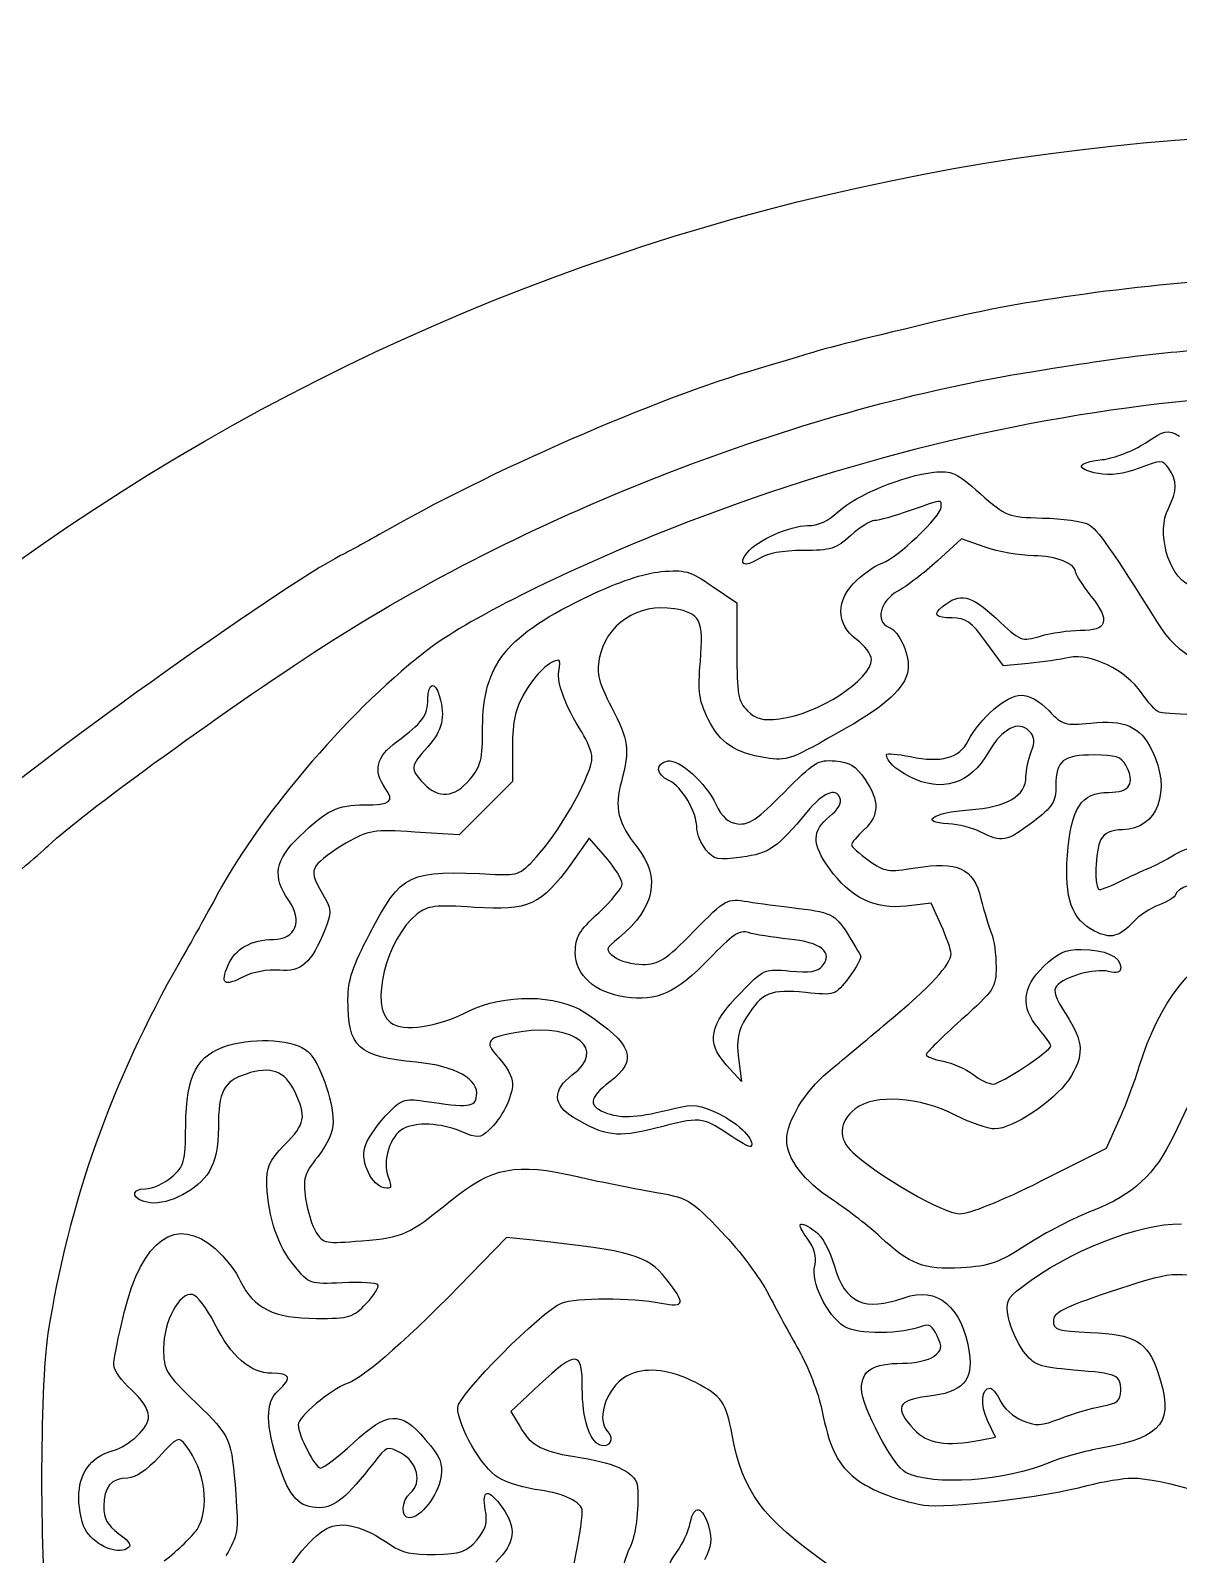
# Model space of a CAD drawing. Extents: x 0 to 136, y -3 to 123.
# Drawn here: x 36.89 to 63.67, y 87.05 to 122.6 of the extents above; entities that cross this region are included whole.
import ezdxf

# ---------------------------------------------------------------- set-up
doc = ezdxf.new("R2010")
doc.units = 0
doc.layers.add('Calque_1', color=7, linetype='CONTINUOUS')

msp = doc.modelspace()

# ---------------------------------------------------------------- linework, layer by layer
at = {"layer": 'Calque_1', "color": 7}
for p, q in [((58.61162, 110.743183), (58.046866, 110.227814)), ((59.15868, 110.547117), (58.61162, 110.743183)), ((52.789997, 109.640024), (53.366408, 109.247173)), ((53.366408, 109.247173), (53.366408, 108.113075)), ((59.589408, 107.779649), (59.178294, 108.338934)), ((60.171011, 107.83554), (59.589408, 107.779649)), ((48.132512, 105.875112), (48.132512, 105.082485)), ((48.132512, 105.082485), (47.510466, 104.460445)), ((47.510466, 104.460445), (46.88842, 103.83841)), ((46.88842, 103.83841), (45.852946, 103.902466)), ((49.923663, 103.75685), (49.491327, 103.155043)), ((50.307401, 103.312969), (49.923663, 103.75685)), ((57.900054, 102.241989), (57.320567, 102.17335)), ((58.131645, 101.73161), (57.900054, 102.241989)), ((53.407584, 98.62478), (53.478083, 98.080645)), ((53.478083, 98.080645), (53.119886, 98.473476)), ((63.869703, 97.477979), (63.558694, 96.820579)), ((61.993546, 96.52577), (62.287791, 97.186892)), ((60.468502, 95.761994), (61.993546, 96.52577)), ((47.99411, 94.44729), (47.161018, 93.588652)), ((48.615987, 94.379662), (47.99411, 94.44729)), ((48.757098, 91.005034), (48.096331, 90.385063)), ((48.096331, 90.385063), (48.308788, 90.025447)), ((59.399557, 89.789771), (59.21662, 90.173382)), ((59.044098, 89.718683), (59.399557, 89.789771))]:
    msp.add_line(p, q, dxfattribs=at)
for points in [[(38.361104, 111.429285), (51.888974, 120.294223), (68.87418, 122.599877), (84.364878, 117.674063)], [(65.8246, 116.866112), (63.003986, 116.702011), (60.246336, 116.340416), (58.309643, 115.880724)], [(58.309643, 115.880724), (56.259947, 115.394199), (55.473366, 115.197217), (55.05277, 115.06508)], [(60.287061, 114.648489), (62.816732, 115.050119), (63.405306, 115.115996), (65.657326, 115.249572)], [(75.931711, 113.379982), (68.069818, 114.968789), (59.942044, 114.161862), (51.853894, 110.989543)], [(55.05277, 115.06508), (54.796851, 114.984692), (54.273413, 114.827638), (53.889591, 114.716073)], [(44.144373, 108.505101), (48.910994, 111.487267), (55.020427, 113.812321), (60.287061, 114.648489)], [(53.889591, 114.716073), (51.476394, 114.014697), (47.559431, 112.303629), (45.017258, 110.840352)], [(62.892932, 112.975631), (63.358542, 113.283767), (63.413716, 113.294748), (63.697096, 113.13569)], [(61.892595, 112.588394), (62.16779, 112.619433), (62.617962, 112.793674), (62.892932, 112.975631)], [(61.804316, 112.262834), (61.244218, 112.367902), (61.285478, 112.519966), (61.892595, 112.588394)], [(62.753316, 112.39055), (62.393201, 112.253032), (62.080752, 112.210978), (61.804316, 112.262834)], [(63.446172, 112.382197), (63.296058, 112.587522), (63.269924, 112.587835), (62.753316, 112.39055)], [(63.434601, 111.451306), (63.643614, 111.854111), (63.646775, 112.108043), (63.446172, 112.382197)], [(55.745315, 111.385049), (56.144772, 111.762434), (57.260679, 112.220187), (57.960929, 112.293878)], [(57.960929, 112.293878), (58.380763, 112.338063), (58.486709, 112.289447), (59.045706, 111.796015)], [(58.135399, 111.481922), (58.135399, 111.668313), (58.191561, 111.674702), (57.407294, 111.399056)], [(59.045706, 111.796015), (59.652315, 111.26062), (59.682738, 111.248727), (60.500364, 111.227109)], [(14.695331, 75.224006), (17.044662, 89.808297), (25.794482, 103.194252), (38.361104, 111.429285)], [(55.01371, 111.050105), (55.26963, 111.050105), (55.504805, 111.157761), (55.745315, 111.385049)], [(57.407294, 111.399056), (57.043255, 111.271107), (56.668803, 111.16642), (56.575161, 111.16642)], [(56.774608, 110.18412), (57.089173, 110.278185), (58.135399, 111.275942), (58.135399, 111.481922)], [(63.906476, 109.669378), (63.428674, 109.887076), (63.156471, 110.915135), (63.434601, 111.451306)], [(51.853894, 110.989543), (49.532249, 110.07895), (47.165647, 108.908419), (46.227484, 108.20671)], [(53.603728, 110.416048), (53.848669, 110.71117), (54.602372, 111.050105), (55.01371, 111.050105)], [(56.575161, 111.16642), (56.481576, 111.16642), (56.23308, 111.009392), (56.022937, 110.817466)], [(60.500364, 111.227109), (60.959681, 111.214973), (61.439854, 111.148826), (61.567447, 111.080136)], [(61.567447, 111.080136), (61.777984, 110.966801), (62.103725, 110.502605), (63.18029, 108.781902)], [(45.017258, 110.840352), (44.715083, 110.666407), (44.311985, 110.446124), (44.121485, 110.350829)], [(56.022937, 110.817466), (55.682972, 110.506946), (55.560036, 110.468515), (54.906635, 110.468515)], [(44.121485, 110.350829), (42.824476, 109.70187), (36.398361, 105.112564), (35.802138, 104.409393)], [(53.882084, 110.278281), (53.547114, 110.058805), (53.377076, 110.142958), (53.603728, 110.416048)], [(54.906635, 110.468515), (54.422822, 110.468515), (54.073374, 110.403624), (53.882084, 110.278281)], [(58.046866, 110.227814), (57.736252, 109.944364), (57.315035, 109.62328), (57.110876, 109.5143)], [(60.287315, 110.347922), (59.967444, 110.349615), (59.459557, 110.439274), (59.15868, 110.547117)], [(61.276052, 109.948998), (61.276052, 110.161621), (60.82142, 110.345055), (60.287315, 110.347922)], [(49.93546, 109.42087), (50.60111, 109.737297), (51.206504, 109.939343), (51.597975, 109.975696)], [(51.597975, 109.975696), (52.153445, 110.027284), (52.269974, 109.994464), (52.789997, 109.640024)], [(56.163907, 109.776137), (56.359092, 109.958467), (56.633892, 110.142061), (56.774608, 110.18412)], [(61.636563, 109.407041), (61.438245, 109.6574), (61.276052, 109.901283), (61.276052, 109.948998)], [(56.158263, 108.39318), (55.67078, 108.753612), (55.673179, 109.317461), (56.163907, 109.776137)], [(57.110876, 109.5143), (56.711503, 109.301137), (56.590514, 108.805857), (56.908042, 108.684016)], [(47.434633, 106.337157), (47.434633, 107.81174), (47.989312, 108.495714), (49.93546, 109.42087)], [(51.908081, 109.109028), (51.063107, 109.246146), (50.30551, 108.743359), (50.155989, 107.946256)], [(58.393124, 108.897096), (57.994993, 108.895685), (57.928953, 108.972055), (58.164524, 109.160537)], [(58.164524, 109.160537), (58.582947, 109.495286), (58.819985, 109.443496), (59.41443, 108.887444)], [(61.38039, 108.607424), (62.021824, 108.607424), (62.093255, 108.830393), (61.636563, 109.407041)], [(52.515282, 107.881048), (52.595969, 108.843601), (52.512177, 109.010818), (51.908081, 109.109028)], [(59.178294, 108.338934), (58.83435, 108.806746), (58.705939, 108.898039), (58.393124, 108.897096)], [(59.41443, 108.887444), (59.992872, 108.346388), (60.006476, 108.340944), (60.448238, 108.4733)], [(37.294191, 103.577312), (38.177095, 104.412348), (42.011507, 107.170712), (44.144373, 108.505101)], [(56.908042, 108.684016), (57.166643, 108.584778), (57.422421, 107.999218), (57.356889, 107.65645)], [(60.448238, 108.4733), (60.694477, 108.547068), (61.113916, 108.607424), (61.38039, 108.607424)], [(63.18029, 108.781902), (63.661931, 108.012132), (64.309123, 107.676883), (65.313608, 107.676883)], [(46.227484, 108.20671), (44.439888, 106.869637), (42.292262, 104.385673), (41.243834, 102.442578)], [(53.366408, 108.113075), (53.366408, 107.113365), (53.395872, 106.949794), (53.612872, 106.732743)], [(56.50723, 107.927799), (56.50723, 108.041864), (56.350202, 108.251287), (56.158263, 108.39318)], [(62.805443, 107.150607), (62.444565, 107.67922), (61.62787, 108.078282), (61.126164, 107.971179)], [(49.213762, 107.909519), (49.011211, 107.909519), (48.675225, 107.593814), (48.426954, 107.170173)], [(49.213762, 107.647803), (49.240573, 107.791748), (49.240573, 107.909519), (49.213762, 107.909519)], [(50.155989, 107.946256), (50.090344, 107.596492), (50.142442, 107.390089), (50.443234, 106.812612)], [(52.698924, 106.535918), (52.48181, 106.97065), (52.455253, 107.165076), (52.515282, 107.881048)], [(54.362708, 106.543273), (55.247955, 106.643055), (56.50723, 107.456047), (56.50723, 107.927799)], [(61.126164, 107.971179), (60.920706, 107.927319), (60.490882, 107.866283), (60.171011, 107.83554)], [(46.15515, 107.001207), (46.15515, 107.392302), (46.332216, 107.434062), (46.430796, 107.066211)], [(49.755685, 106.222905), (49.370282, 106.833016), (49.163018, 107.377951), (49.213762, 107.647803)], [(57.356889, 107.65645), (57.280322, 107.255748), (56.85696, 106.863702), (55.925401, 106.330751)], [(46.430796, 107.066211), (46.565953, 106.561829), (46.501183, 106.285838), (46.15515, 105.891723)], [(48.426954, 107.170173), (48.189831, 106.765613), (48.132512, 106.513335), (48.132512, 105.875112)], [(58.764698, 106.028104), (59.038312, 106.55722), (59.659568, 107.095291), (59.996852, 107.095291)], [(59.996852, 107.095291), (60.18659, 107.095291), (60.431164, 106.959373), (60.643592, 106.73594)], [(63.221918, 106.694578), (63.143291, 106.725041), (62.955867, 106.930262), (62.805443, 107.150607)], [(45.428174, 106.006791), (46.025836, 106.444108), (46.15515, 106.620983), (46.15515, 107.001207)], [(50.443234, 106.812612), (50.845824, 106.039199), (50.873228, 105.832632), (50.672907, 105.083605)], [(53.612872, 106.732743), (53.811162, 106.534417), (53.95707, 106.497556), (54.362708, 106.543273)], [(60.643592, 106.73594), (60.965975, 106.396856), (61.021318, 106.380436), (61.624992, 106.444791)], [(65.780629, 106.567039), (64.451984, 106.606716), (63.300573, 106.664109), (63.221918, 106.694578)], [(47.133502, 105.126811), (47.39752, 105.44058), (47.434633, 105.589754), (47.434633, 106.337157)], [(54.042471, 105.63132), (53.324441, 105.746136), (52.976264, 105.980541), (52.698924, 106.535918)], [(55.925401, 106.330751), (54.602851, 105.574119), (54.541863, 105.551459), (54.042471, 105.63132)], [(60.188763, 106.255005), (59.932138, 106.51161), (59.566096, 106.323774), (59.240694, 105.768516)], [(61.624992, 106.444791), (62.408836, 106.528357), (62.77214, 106.367544), (63.049706, 105.814174)], [(45.16232, 104.92641), (44.874934, 105.336716), (44.954548, 105.660262), (45.428174, 106.006791)], [(49.986288, 105.641316), (49.980926, 105.769267), (49.876927, 106.030983), (49.755685, 106.222905)], [(57.414801, 105.661009), (58.142087, 105.512033), (58.555994, 105.624606), (58.764698, 106.028104)], [(60.233947, 105.770207), (60.327334, 106.015822), (60.316976, 106.126778), (60.188763, 106.255005)], [(46.15515, 105.891723), (45.738477, 105.417189), (45.734695, 105.383452), (46.059082, 105.038142)], [(48.771802, 103.415175), (49.304806, 104.020517), (50.001303, 105.297186), (49.986288, 105.641316)], [(51.76124, 105.559618), (52.018514, 105.609541), (52.648829, 105.039872), (52.878925, 104.549525)], [(54.466961, 104.826797), (55.165151, 105.535404), (55.260909, 105.594382), (55.659294, 105.561139)], [(56.85775, 105.708403), (56.85775, 105.745301), (57.107432, 105.723982), (57.414801, 105.661009)], [(57.402665, 105.192272), (57.053726, 105.371046), (56.861843, 105.55276), (56.85775, 105.708403)], [(59.240694, 105.768516), (58.797972, 105.013081), (58.149397, 104.809737), (57.402665, 105.192272)], [(60.112845, 105.194324), (60.112845, 105.335878), (60.16737, 105.595026), (60.233947, 105.770207)], [(61.702321, 105.699476), (60.975288, 105.699476), (60.810752, 105.567374), (60.810752, 104.983631)], [(62.442477, 105.460745), (62.338421, 105.6551), (62.200866, 105.699476), (61.702321, 105.699476)], [(63.049706, 105.814174), (63.520763, 104.874964), (63.181024, 103.954705), (62.363229, 103.954705)], [(51.78156, 105.103437), (51.471229, 105.244825), (51.459884, 105.501119), (51.76124, 105.559618)], [(55.659294, 105.561139), (56.001968, 105.532536), (56.147905, 105.44244), (56.357935, 105.129763)], [(62.044007, 104.827091), (62.539392, 104.827091), (62.670258, 105.035153), (62.442477, 105.460745)], [(44.674132, 104.536297), (45.293892, 104.536297), (45.38474, 104.608882), (45.16232, 104.92641)], [(46.059082, 105.038142), (46.406412, 104.668442), (46.773301, 104.698719), (47.133502, 105.126811)], [(50.672907, 105.083605), (50.506029, 104.459581), (50.58745, 104.117104), (51.037425, 103.550899)], [(52.436062, 103.979092), (52.436062, 104.370162), (52.091412, 104.962275), (51.78156, 105.103437)], [(55.772324, 104.697489), (55.676679, 104.946649), (55.365331, 104.814145), (54.998583, 104.368262)], [(56.357935, 105.129763), (56.700581, 104.619593), (56.693582, 104.293815), (56.332535, 103.954705)], [(58.784312, 104.419977), (59.671478, 104.484067), (60.112845, 104.741323), (60.112845, 105.194324)], [(60.810752, 104.983631), (60.810752, 104.600836), (60.744092, 104.496058), (60.270607, 104.134509)], [(43.159954, 103.800584), (43.796788, 104.413663), (44.049151, 104.536297), (44.674132, 104.536297)], [(52.878925, 104.549525), (53.023733, 104.240831), (53.160018, 104.119506), (53.391949, 104.092746)], [(53.391949, 104.092746), (53.649533, 104.063022), (53.847681, 104.198342), (54.466961, 104.826797)], [(55.529838, 104.263259), (55.728777, 104.422407), (55.817141, 104.58064), (55.772324, 104.697489)], [(61.079118, 103.35872), (61.162966, 104.467675), (61.399129, 104.827091), (62.044007, 104.827091)], [(54.998583, 104.368262), (54.313178, 103.534849), (54.12361, 103.403076), (53.483473, 103.315034)], [(55.524476, 103.053022), (55.111924, 103.630096), (55.11325, 103.929974), (55.529838, 104.263259)], [(58.305381, 104.093584), (57.590315, 104.120451), (57.940327, 104.359008), (58.784312, 104.419977)], [(45.852946, 103.902466), (44.873579, 103.963053), (44.786457, 103.948866), (44.245691, 103.640741)], [(52.646233, 103.488313), (52.530606, 103.631056), (52.436062, 103.851903), (52.436062, 103.979092)], [(56.332535, 103.954705), (56.1726, 103.804453), (56.041705, 103.646657), (56.041705, 103.604053)], [(59.059056, 103.900135), (58.869656, 103.998066), (58.530538, 104.085117), (58.305381, 104.093584)], [(60.270607, 104.134509), (59.66318, 103.670699), (59.546397, 103.648113), (59.059056, 103.900135)], [(62.363229, 103.954705), (62.105503, 103.954705), (61.943141, 103.881872), (61.86172, 103.729715)], [(36.674459, 103.036422), (36.930322, 103.253507), (37.209214, 103.496904), (37.294191, 103.577312)], [(42.912699, 102.305923), (42.522865, 102.853423), (42.588538, 103.250493), (43.159954, 103.800584)], [(44.245691, 103.640741), (43.931239, 103.461559), (43.621923, 103.230469), (43.558339, 103.12721)], [(51.037425, 103.550899), (51.59933, 102.843808), (51.457739, 102.137465), (50.613781, 101.437562)], [(53.483473, 103.315034), (52.919001, 103.237398), (52.835378, 103.254712), (52.646233, 103.488313)], [(56.041705, 103.604053), (56.041705, 103.561448), (56.223202, 103.397455), (56.445029, 103.239627)], [(61.86172, 103.729715), (61.723516, 103.471515), (61.697664, 102.559051), (61.828559, 102.558566)], [(63.570688, 103.370294), (63.77719, 103.495597), (64.136346, 103.610922), (64.368869, 103.62658)], [(43.558339, 103.12721), (43.442882, 102.939701), (43.462129, 102.866815), (43.767606, 102.333601)], [(49.491327, 103.155043), (48.802169, 102.195798), (48.509674, 102.064073), (47.247773, 102.144631)], [(47.724926, 102.914888), (48.282569, 102.887908), (48.325665, 102.90851), (48.771802, 103.415175)], [(50.69111, 102.695486), (50.69111, 102.790968), (50.518418, 103.068832), (50.307401, 103.312969)], [(56.445029, 103.239627), (56.820243, 102.972671), (56.896274, 102.960597), (57.536184, 103.066425)], [(57.536184, 103.066425), (58.522692, 103.229572), (58.880889, 103.060668), (59.063091, 102.346453)], [(61.714202, 101.588111), (61.183568, 101.855991), (61.003454, 102.358177), (61.079118, 103.35872)], [(63.020806, 103.07722), (63.116762, 103.113113), (63.364214, 103.244995), (63.570688, 103.370294)], [(44.800878, 101.533377), (45.553509, 102.959886), (45.668627, 103.014287), (47.724926, 102.914888)], [(57.320567, 102.17335), (56.590176, 102.086848), (56.013229, 102.369429), (55.524476, 103.053022)], [(61.828559, 102.558566), (61.876508, 102.558284), (62.125174, 102.660332), (62.381037, 102.785106)], [(62.381037, 102.785106), (62.636928, 102.909873), (62.924851, 103.04133), (63.020806, 103.07722)], [(64.350101, 102.720477), (64.168689, 102.790084), (63.60241, 102.576146), (63.60241, 102.438012)], [(41.243834, 102.442578), (41.019439, 102.026744), (40.626106, 101.320107), (40.369707, 100.872285)], [(50.144389, 102.01997), (50.445069, 102.296026), (50.69111, 102.60001), (50.69111, 102.695486)], [(63.60241, 102.438012), (63.60241, 102.392066), (63.432286, 102.28728), (63.224345, 102.20515)], [(42.557268, 101.395709), (43.073283, 101.395709), (43.245975, 101.837903), (42.912699, 102.305923)], [(43.767606, 102.333601), (43.907222, 102.08993), (43.906149, 101.991991), (43.759986, 101.635694)], [(47.247773, 102.144631), (46.320673, 102.203813), (46.153993, 102.184732), (45.908036, 101.991251)], [(52.363474, 101.586141), (53.11935, 102.353244), (53.127394, 102.35766), (53.623343, 102.278819)], [(53.623343, 102.278819), (53.89786, 102.235179), (54.358024, 102.172579), (54.64589, 102.139712)], [(54.64589, 102.139712), (55.560742, 102.035255), (55.663217, 101.987961), (55.940669, 101.541891)], [(59.063091, 102.346453), (59.139376, 102.047456), (59.249753, 101.682588), (59.308371, 101.535635)], [(63.224345, 102.20515), (63.01646, 102.123018), (62.74166, 101.941668), (62.613673, 101.802146)], [(45.908036, 101.991251), (45.183402, 101.421247), (44.78894, 99.825419), (45.282293, 99.459774)], [(49.597697, 101.092261), (49.597697, 101.450844), (49.684, 101.597275), (50.144389, 102.01997)], [(58.365748, 101.063547), (58.365748, 101.150274), (58.258984, 101.4509), (58.131645, 101.73161)], [(62.613673, 101.802146), (62.291488, 101.450801), (62.083998, 101.401432), (61.714202, 101.588111)], [(41.494645, 100.795304), (41.651815, 101.174808), (42.042805, 101.395709), (42.557268, 101.395709)], [(43.759986, 101.635694), (43.430012, 100.831592), (43.211629, 100.635588), (42.69234, 100.677608)], [(44.293556, 100.002575), (44.293556, 100.449906), (44.402127, 100.777521), (44.800878, 101.533377)], [(50.613781, 101.437562), (50.29233, 101.170992), (50.289677, 101.159644), (50.509782, 100.989094)], [(51.169166, 100.814117), (51.5498, 100.814117), (51.695708, 100.908435), (52.363474, 101.586141)], [(53.637877, 101.556138), (53.432194, 101.622833), (53.262522, 101.509111), (52.713656, 100.936694)], [(54.575589, 101.405999), (54.198427, 101.443647), (53.776448, 101.511208), (53.637877, 101.556138)], [(55.359433, 100.774806), (55.624044, 101.093621), (55.32963, 101.330738), (54.575589, 101.405999)], [(55.940669, 101.541891), (56.090162, 101.301554), (56.23133, 101.063968), (56.254359, 101.013921)], [(59.308371, 101.535635), (59.366988, 101.388679), (59.414938, 101.038686), (59.414938, 100.757867)], [(62.756195, 98.429598), (63.2003, 99.912148), (64.033166, 100.980419), (65.074312, 101.403001)], [(50.767677, 100.049207), (50.051905, 100.156542), (49.597697, 100.561483), (49.597697, 101.092261)], [(50.509782, 100.989094), (50.63396, 100.892859), (50.93066, 100.814117), (51.169166, 100.814117)], [(56.254359, 101.013921), (56.277502, 100.963878), (56.152731, 100.734773), (55.97733, 100.504798)], [(56.884449, 99.464211), (57.874879, 100.287388), (58.369671, 100.821607), (58.365748, 101.063547)], [(60.522067, 100.765656), (60.851054, 101.085137), (61.023633, 101.163073), (61.402121, 101.163073)], [(61.402121, 101.163073), (61.949378, 101.163073), (62.322899, 100.995368), (62.322899, 100.749651)], [(40.369707, 100.872285), (38.776422, 98.089219), (37.763526, 95.23613), (37.293175, 92.206593)], [(41.851995, 100.523634), (41.398351, 100.289059), (41.312076, 100.354636), (41.494645, 100.795304)], [(42.69234, 100.677608), (42.414097, 100.70013), (42.072072, 100.637451), (41.851995, 100.523634)], [(52.713656, 100.936694), (51.965428, 100.15629), (51.492339, 99.94054), (50.767677, 100.049207)], [(53.456295, 100.154321), (54.000053, 100.712206), (54.012894, 100.717814), (54.610161, 100.659075)], [(54.610161, 100.659075), (55.061321, 100.614701), (55.25089, 100.643976), (55.359433, 100.774806)], [(59.414938, 100.757867), (59.414938, 100.272693), (59.374411, 100.21101), (58.600727, 99.518293)], [(60.403647, 99.323199), (59.983051, 99.823057), (60.020417, 100.278495), (60.522067, 100.765656)], [(62.038278, 100.648486), (61.718718, 100.728685), (61.008929, 100.52947), (60.825118, 100.308002)], [(62.322899, 100.749651), (62.322899, 100.624624), (62.244441, 100.596741), (62.038278, 100.648486)], [(55.97733, 100.504798), (55.659661, 100.088328), (55.655653, 100.086951), (54.968498, 100.158771)], [(60.825118, 100.308002), (60.738137, 100.203173), (60.8, 100.018659), (61.04796, 99.645124)], [(45.891611, 98.532759), (44.509089, 98.66999), (44.293556, 98.868234), (44.293556, 100.002575)], [(47.10686, 99.720043), (47.922284, 100.133261), (49.175746, 100.120558), (49.820793, 99.692526)], [(53.119886, 98.473476), (52.642366, 98.997108), (52.723505, 99.402503), (53.456295, 100.154321)], [(54.968498, 100.158771), (54.161992, 100.243065), (53.94502, 100.152562), (53.594782, 99.585874)], [(45.282293, 99.459774), (45.587516, 99.233576), (46.365998, 99.344622), (47.10686, 99.720043)], [(49.820793, 99.692526), (50.939917, 98.949917), (51.070784, 98.584149), (50.40028, 98.072751)], [(53.594782, 99.585874), (53.386474, 99.248827), (53.350603, 99.064632), (53.407584, 98.62478)], [(61.04796, 99.645124), (61.465931, 99.015105), (61.479704, 98.670311), (61.108751, 98.124378)], [(48.33145, 99.241481), (47.52596, 99.120687), (47.441519, 99.021269), (47.814222, 98.63229)], [(49.527847, 98.236719), (50.332801, 98.83183), (49.615702, 99.434061), (48.33145, 99.241481)], [(55.486235, 98.300008), (55.759878, 98.528602), (56.389092, 99.052494), (56.884449, 99.464211)], [(58.600727, 99.518293), (58.152896, 99.117346), (57.786487, 98.753446), (57.786487, 98.709633)], [(60.694449, 98.918071), (60.694449, 98.950815), (60.563582, 99.133125), (60.403647, 99.323199)], [(40.507545, 97.046837), (40.521938, 98.246735), (40.764875, 98.70382), (41.506922, 98.926781)], [(41.506922, 98.926781), (42.155468, 99.121655), (43.062051, 99.051611), (43.358017, 98.783756)], [(59.345765, 98.022484), (59.525484, 98.022484), (60.694449, 98.798742), (60.694449, 98.918071)], [(43.358017, 98.783756), (43.628922, 98.538573), (43.94535, 97.655929), (43.94535, 97.145374)], [(47.295158, 97.74826), (47.350615, 98.137213), (46.805221, 98.442078), (45.891611, 98.532759)], [(47.814222, 98.63229), (47.989002, 98.449828), (48.132032, 98.183035), (48.132032, 98.039415)], [(57.786487, 98.709633), (57.786487, 98.665816), (57.964372, 98.596595), (58.181796, 98.555808)], [(58.181796, 98.555808), (58.39922, 98.515019), (58.708451, 98.378336), (58.868979, 98.252067)], [(41.915072, 98.256864), (41.389574, 98.083433), (41.270109, 97.853157), (41.269601, 97.012349)], [(43.049661, 97.847687), (42.818437, 98.332621), (42.496449, 98.448739), (41.915072, 98.256864)], [(49.557, 97.241059), (49.071155, 97.527402), (49.060543, 97.891178), (49.527847, 98.236719)], [(54.530236, 96.718542), (54.530236, 97.153104), (54.954162, 97.855525), (55.486235, 98.300008)], [(58.868979, 98.252067), (59.029507, 98.125797), (59.24408, 98.022484), (59.345765, 98.022484)], [(61.108751, 98.124378), (60.766444, 97.620654), (59.799353, 96.975626), (59.386433, 96.975626)], [(62.287791, 97.186892), (62.449589, 97.550504), (62.66038, 98.109725), (62.756195, 98.429598)], [(42.815643, 96.601402), (43.301573, 97.099036), (43.331263, 97.257185), (43.049661, 97.847687)], [(48.132032, 98.039415), (48.132032, 97.715655), (47.880262, 97.215953), (47.580485, 96.94463)], [(50.40028, 98.072751), (49.899957, 97.69113), (49.886325, 97.50089), (50.347843, 97.340003)], [(58.479653, 97.290976), (57.63595, 97.728691), (56.577419, 97.797466), (56.128968, 97.443709)], [(45.162603, 97.27089), (45.538805, 97.66978), (45.599596, 97.693642), (46.063879, 97.624624)], [(46.063879, 97.624624), (47.119644, 97.467669), (47.257143, 97.481473), (47.295158, 97.74826)], [(50.347843, 97.340003), (50.70841, 97.214321), (51.060483, 97.241203), (51.935315, 97.461204)], [(51.935315, 97.461204), (52.357266, 97.567319), (52.495554, 97.549068), (52.955069, 97.32662)], [(56.128968, 97.443709), (55.739925, 97.136829), (55.717827, 96.750591), (56.070802, 96.428157)], [(43.94535, 97.145374), (43.94535, 96.906851), (43.81787, 96.614562), (43.587295, 96.324429)], [(44.682938, 96.539409), (44.724876, 96.70646), (44.94072, 97.035629), (45.162603, 97.27089)], [(46.932531, 96.915832), (46.449395, 97.117705), (45.886841, 97.143551), (45.577639, 96.978079)], [(51.447155, 96.987988), (50.573198, 96.765162), (50.303083, 96.801329), (49.557, 97.241059)], [(53.142662, 96.866296), (52.554031, 97.261608), (52.527756, 97.263496), (51.447155, 96.987988)], [(52.955069, 97.32662), (53.417349, 97.102821), (53.817568, 96.690085), (53.693023, 96.56554)], [(59.386433, 96.975626), (59.221982, 96.975626), (58.813917, 97.117533), (58.479653, 97.290976)], [(40.178869, 95.853031), (40.472831, 96.105874), (40.497356, 96.194935), (40.507545, 97.046837)], [(41.269601, 97.012349), (41.269601, 96.555829), (41.198114, 96.219386), (41.050681, 95.977609)], [(45.577639, 96.978079), (45.274899, 96.816066), (45.090241, 96.222609), (45.22901, 95.857648)], [(47.580485, 96.94463), (47.372685, 96.756585), (47.319317, 96.754214), (46.932531, 96.915832)], [(53.693023, 96.56554), (53.670163, 96.542906), (53.422683, 96.678218), (53.142662, 96.866296)], [(55.621561, 95.302909), (54.928112, 95.763202), (54.530941, 96.278371), (54.530236, 96.718542)], [(63.558694, 96.820579), (63.133244, 95.921303), (62.610822, 95.436014), (61.681323, 95.07681)], [(42.402582, 95.665951), (42.386496, 96.09051), (42.443984, 96.2208), (42.815643, 96.601402)], [(45.141238, 95.601108), (44.848264, 95.657524), (44.592852, 96.180462), (44.682938, 96.539409)], [(56.070802, 96.428157), (56.70075, 95.85272), (58.189472, 94.998219), (58.562006, 94.998219)], [(43.587295, 96.324429), (43.266888, 95.921241), (43.237283, 95.818701), (43.305552, 95.348815)], [(46.685361, 95.299362), (47.654992, 96.089163), (48.216783, 96.19643), (49.644941, 95.864512)], [(39.567208, 95.579809), (39.728922, 95.579809), (40.004173, 95.702759), (40.178869, 95.853031)], [(41.050681, 95.977609), (40.795722, 95.55948), (40.114832, 95.200474), (39.675638, 95.252589)], [(43.042888, 93.779556), (42.654042, 94.251304), (42.431369, 94.907307), (42.402582, 95.665951)], [(45.22901, 95.857648), (45.323808, 95.608336), (45.310205, 95.568571), (45.141238, 95.601108)], [(49.644941, 95.864512), (50.060767, 95.767868), (50.819719, 95.61481), (51.331529, 95.52438)], [(58.562006, 94.998219), (58.799439, 94.998219), (59.519106, 95.286538), (60.468502, 95.761994)], [(39.675638, 95.252589), (39.269041, 95.300841), (39.176585, 95.579809), (39.567208, 95.579809)], [(43.305552, 95.348815), (43.347547, 95.060023), (43.458827, 94.704011), (43.552835, 94.557673)], [(44.61972, 94.367419), (45.592907, 94.449763), (45.703594, 94.499725), (46.685361, 95.299362)], [(51.331529, 95.52438), (52.261112, 95.360141), (52.262862, 95.359156), (53.018174, 94.567571)], [(56.711926, 94.461325), (56.47263, 94.68497), (55.981987, 95.063684), (55.621561, 95.302909)], [(39.070892, 92.690285), (39.486465, 94.406552), (40.294044, 94.974233), (41.194897, 94.18328)], [(61.681323, 95.07681), (61.251047, 94.910524), (60.556357, 94.551227), (60.137568, 94.278375)], [(53.018174, 94.567571), (53.434, 94.131752), (53.919535, 93.487667), (54.097109, 93.136275)], [(55.006994, 94.425983), (54.730246, 94.800348), (54.805515, 94.862431), (55.200626, 94.585681)], [(55.200626, 94.585681), (55.35043, 94.480773), (55.53441, 94.141204), (55.641994, 93.771069)], [(60.01593, 93.288463), (61.13322, 94.137918), (62.716148, 94.765584), (63.741122, 94.765584)], [(43.552835, 94.557673), (43.714464, 94.30612), (43.77263, 94.295746), (44.61972, 94.367419)], [(51.708747, 93.486804), (51.274576, 94.029867), (50.937406, 94.127208), (48.615987, 94.379662)], [(55.182733, 93.786041), (55.236045, 93.998433), (55.185838, 94.185831), (55.006994, 94.425983)], [(58.599118, 93.738371), (57.722874, 93.688863), (57.410229, 93.808647), (56.711926, 94.461325)], [(60.137568, 94.278375), (59.470902, 93.844038), (59.279386, 93.776812), (58.599118, 93.738371)], [(41.194897, 94.18328), (41.41393, 93.990968), (41.681448, 93.647557), (41.789342, 93.420148)], [(44.165342, 93.385912), (43.404302, 93.350756), (43.393126, 93.354681), (43.042888, 93.779556)], [(47.161018, 93.588652), (45.697894, 92.080595), (44.712825, 91.207052), (44.294318, 91.046561)], [(55.870255, 92.368845), (55.464278, 92.634848), (55.088302, 93.409853), (55.182733, 93.786041)], [(55.641994, 93.771069), (55.890603, 92.915899), (56.352911, 92.707292), (57.267029, 93.03783)], [(64.504054, 93.380578), (63.693765, 93.676742), (63.5224, 93.661471), (62.032775, 93.160408)], [(40.662456, 93.114403), (40.35856, 93.172896), (39.991473, 92.482239), (39.990965, 91.851024)], [(41.789342, 93.420148), (42.087792, 92.79121), (42.568049, 92.556492), (43.557436, 92.555975)], [(44.992197, 93.337835), (44.960165, 93.383812), (44.588111, 93.405447), (44.165342, 93.385912)], [(44.720643, 92.904892), (44.901999, 93.097038), (45.024201, 93.291861), (44.992197, 93.337835)], [(51.600233, 92.913777), (52.165411, 92.80452), (52.182457, 92.89436), (51.708747, 93.486804)], [(57.267029, 93.03783), (58.040939, 93.317685), (58.62813, 92.825419), (58.787417, 91.763191)], [(59.705852, 92.570803), (59.634789, 92.954123), (59.663491, 93.020485), (60.01593, 93.288463)], [(62.032775, 93.160408), (60.9743, 92.804356), (60.753292, 92.689833), (60.753292, 92.49738)], [(41.182394, 92.437645), (41.006683, 92.788642), (40.772692, 93.093185), (40.662456, 93.114403)], [(43.557436, 92.555975), (44.333236, 92.555693), (44.413698, 92.57971), (44.720643, 92.904892)], [(46.85334, 90.478253), (46.85334, 90.762871), (48.806543, 92.727572), (49.274468, 92.913706)], [(49.274468, 92.913706), (49.604865, 93.0451), (50.920642, 93.04514), (51.600233, 92.913777)], [(54.097109, 93.136275), (54.27474, 92.784883), (54.595655, 92.19192), (54.810341, 91.818574)], [(38.827194, 91.469671), (38.827109, 91.587087), (38.93678, 92.136365), (39.070892, 92.690285)], [(42.520438, 91.276617), (42.012636, 91.277181), (41.571692, 91.659999), (41.182394, 92.437645)], [(58.041588, 92.147092), (57.934739, 92.381633), (57.846798, 92.440149), (57.697249, 92.376296)], [(60.057558, 91.788102), (59.907218, 91.986284), (59.748948, 92.338498), (59.705852, 92.570803)], [(60.753292, 92.49738), (60.753292, 92.288948), (60.842305, 92.261163), (61.60882, 92.230322)], [(37.293175, 92.206593), (37.096663, 90.940891), (37.095817, 86.63788), (37.293175, 85.460152)], [(57.697249, 92.376296), (57.237226, 92.179923), (56.165262, 92.175548), (55.870255, 92.368845)], [(57.963892, 91.67041), (58.156424, 91.811191), (58.166471, 91.87295), (58.041588, 92.147092)], [(61.60882, 92.230322), (62.652224, 92.188341), (62.945453, 92.016578), (63.187769, 91.30548)], [(39.990965, 91.851024), (39.990965, 91.35118), (40.033694, 91.279092), (40.748196, 90.585393)], [(49.761301, 90.932568), (49.761301, 91.815032), (49.630519, 91.824472), (48.757098, 91.005034)], [(54.810341, 91.818574), (55.024999, 91.445233), (55.267061, 90.817117), (55.348285, 90.422756)], [(58.787417, 91.763191), (58.887916, 91.093153), (58.639956, 90.831928), (57.810279, 90.733669)], [(61.221047, 91.352543), (60.402038, 91.421775), (60.309187, 91.456536), (60.057558, 91.788102)], [(39.23444, 90.895761), (39.010553, 91.093994), (38.827278, 91.352255), (38.827194, 91.469671)], [(52.407078, 91.058487), (51.827478, 91.354191), (51.300513, 91.423508), (50.889936, 91.258064)], [(56.275046, 90.912816), (56.275046, 91.34772), (56.534042, 91.508677), (57.233896, 91.508677)], [(57.233896, 91.508677), (57.513748, 91.508677), (57.842254, 91.581456), (57.963892, 91.67041)], [(42.665839, 90.868927), (42.994741, 91.166595), (42.955766, 91.275954), (42.520438, 91.276617)], [(44.294318, 91.046561), (43.868529, 90.883267), (43.131167, 90.264802), (43.131167, 90.070966)], [(50.889936, 91.258064), (50.372905, 91.049744), (50.045188, 90.224484), (50.356028, 89.913636)], [(53.257724, 89.838209), (53.116189, 90.603833), (53.01569, 90.748003), (52.407078, 91.058487)], [(62.323576, 90.867335), (62.323576, 91.236804), (62.260161, 91.264707), (61.221047, 91.352543)], [(63.187769, 91.30548), (63.583021, 90.14553), (63.320639, 89.784336), (61.903714, 89.537586)], [(39.641574, 90.274381), (39.641574, 90.426408), (39.471676, 90.685773), (39.23444, 90.895761)], [(42.67487, 89.155881), (42.366684, 90.070794), (42.363918, 90.595589), (42.665839, 90.868927)], [(50.180429, 89.600925), (49.920079, 89.700835), (49.761301, 90.205234), (49.761301, 90.932568)], [(57.303831, 88.963992), (57.012267, 89.113014), (56.275046, 90.50948), (56.275046, 90.912816)], [(57.810279, 90.733669), (57.108053, 90.650498), (57.03493, 90.469015), (57.501104, 89.966279)], [(59.21662, 90.173382), (59.039385, 90.545024), (59.070006, 90.927093), (59.276988, 90.927093)], [(59.276988, 90.927093), (59.332698, 90.927093), (59.439068, 90.793692), (59.513349, 90.630647)], [(61.887374, 90.509325), (62.247969, 90.574922), (62.323576, 90.636983), (62.323576, 90.867335)], [(40.748196, 90.585393), (41.570591, 89.786975), (41.571692, 89.784342), (41.675804, 88.446162)], [(44.41065, 89.647588), (45.226921, 90.394085), (45.517187, 90.409097), (46.097379, 89.734828)], [(47.798953, 88.841197), (47.419534, 89.071948), (46.85334, 90.05212), (46.85334, 90.478253)], [(55.348285, 90.422756), (55.52298, 89.574309), (55.690762, 89.210858), (56.060444, 88.880144)], [(59.513349, 90.630647), (59.587658, 90.467604), (59.816738, 90.263448), (60.022393, 90.176963)], [(60.923782, 90.224848), (61.21385, 90.337666), (61.647485, 90.465682), (61.887374, 90.509325)], [(38.78867, 89.464539), (39.213697, 89.593201), (39.641574, 89.999471), (39.641574, 90.274381)], [(43.131167, 90.070966), (43.131167, 89.83852), (43.529834, 89.065998), (43.649779, 89.065998)], [(48.308788, 90.025447), (48.577209, 89.57099), (48.823956, 89.447332), (49.746202, 89.305055)], [(57.501104, 89.966279), (57.808896, 89.634329), (58.260197, 89.561908), (59.044098, 89.718683)], [(60.022393, 90.176963), (60.348585, 90.039812), (60.46376, 90.045933), (60.923782, 90.224848)], [(40.515165, 89.58636), (40.338804, 89.809792), (40.321955, 89.802802), (39.884878, 89.324644)], [(43.649779, 89.065998), (43.7185, 89.065998), (44.060864, 89.327714), (44.41065, 89.647588)], [(46.097379, 89.734828), (46.456987, 89.316919), (46.513064, 89.179441), (46.460006, 88.845761)], [(50.356028, 89.913636), (50.518221, 89.75146), (50.388794, 89.520975), (50.180429, 89.600925)], [(55.476978, 86.826009), (53.953402, 87.901016), (53.502749, 88.512699), (53.257724, 89.838209)], [(38.013095, 88.373696), (38.013095, 88.943475), (38.272486, 89.308278), (38.78867, 89.464539)], [(39.884878, 89.324644), (39.594217, 89.006681), (39.336689, 88.833366), (39.154854, 88.833366)], [(40.771338, 87.633433), (41.080794, 88.105751), (40.960596, 89.022079), (40.515165, 89.58636)], [(45.533302, 89.411283), (45.209621, 89.585282), (45.19472, 89.580142), (44.89356, 89.190653)], [(45.754282, 88.489289), (46.031988, 88.719746), (45.915487, 89.205859), (45.533302, 89.411283)], [(49.746202, 89.305055), (50.564054, 89.17889), (51.034857, 88.934483), (51.052072, 88.627134)], [(61.903714, 89.537586), (61.498048, 89.46694), (60.942381, 89.31333), (60.668908, 89.196227)], [(43.634567, 88.139152), (43.146605, 88.144628), (42.942812, 88.360542), (42.67487, 89.155881)], [(44.89356, 89.190653), (44.272446, 88.387404), (43.970694, 88.135374), (43.634567, 88.139152)], [(56.060444, 88.880144), (56.381359, 88.593065), (57.076049, 88.310868), (57.729535, 88.20215)], [(60.668908, 89.196227), (59.644469, 88.757538), (57.938238, 88.639786), (57.303831, 88.963992)], [(39.154854, 88.833366), (38.771031, 88.833366), (38.594699, 88.62576), (38.594699, 88.173835)], [(46.460006, 88.845761), (46.393543, 88.427589), (45.986184, 87.90282), (45.728035, 87.90282)], [(47.497455, 88.094982), (47.406975, 88.577441), (47.570297, 88.598791), (47.892312, 88.146586)], [(48.783627, 88.546219), (48.437792, 88.58943), (47.994674, 88.72217), (47.798953, 88.841197)], [(49.761273, 88.067733), (49.761273, 88.261857), (49.316208, 88.479676), (48.783627, 88.546219)], [(51.052072, 88.627134), (51.082835, 88.077927), (51.00353, 87.470232), (50.86637, 87.204943)], [(57.729535, 88.20215), (58.251138, 88.115375), (60.511117, 88.384229), (61.544107, 88.655944)], [(61.544107, 88.655944), (61.915088, 88.753525), (62.386173, 88.832561), (62.590982, 88.831576)], [(62.590982, 88.831576), (63.276556, 88.828274), (64.781986, 88.374023), (66.316569, 87.707369)], [(38.199334, 87.572405), (38.094065, 87.722697), (38.013095, 88.071013), (38.013095, 88.373696)], [(38.594699, 88.173835), (38.594699, 87.885601), (38.679732, 87.730619), (38.945642, 87.534006)], [(41.675804, 88.446162), (41.741025, 87.60818), (41.722624, 87.49454), (41.445538, 87.021702)], [(45.728035, 87.90282), (45.515747, 87.90282), (45.533753, 88.306349), (45.754282, 88.489289)], [(52.280304, 87.78999), (52.368075, 88.228902), (52.572658, 88.180952), (52.713938, 87.688353)], [(43.802433, 87.656454), (44.150977, 87.840951), (44.669419, 87.708473), (45.280261, 87.278818)], [(47.296062, 87.386488), (47.513288, 87.638987), (47.555283, 87.786798), (47.497455, 88.094982)], [(47.892312, 88.146586), (48.237132, 87.662318), (48.19556, 87.311341), (47.741295, 86.871007)], [(49.239218, 85.588544), (49.357469, 85.708584), (49.761273, 87.626216), (49.761273, 88.067733)], [(39.129341, 87.180946), (38.899019, 87.052049), (38.423644, 87.252139), (38.199334, 87.572405)], [(38.945642, 87.534006), (39.221994, 87.3297), (39.261026, 87.254645), (39.129341, 87.180946)], [(40.005866, 86.89825), (40.323874, 87.14542), (40.668355, 87.476252), (40.771338, 87.633433)], [(42.783639, 86.345622), (42.780534, 86.65135), (43.395779, 87.441211), (43.802433, 87.656454)], [(51.957724, 87.095049), (52.096154, 87.282255), (52.2413, 87.59498), (52.280304, 87.78999)], [(52.713938, 87.688353), (52.79598, 87.402287), (52.772273, 87.228543), (52.610165, 86.927508)], [(45.280261, 87.278818), (45.547243, 87.091024), (45.785919, 87.039016), (46.324004, 87.051389)], [(46.324004, 87.051389), (46.930048, 87.065331), (47.057668, 87.109301), (47.296062, 87.386488)], [(50.86637, 87.204943), (50.782296, 87.042412), (50.660263, 86.622598), (50.595155, 86.272027)], [(51.772868, 86.256888), (51.719613, 86.65376), (51.757064, 86.823672), (51.957724, 87.095049)]]:
    msp.add_open_spline(points, degree=3, dxfattribs=at)

doc.saveas('drawing.dxf')
